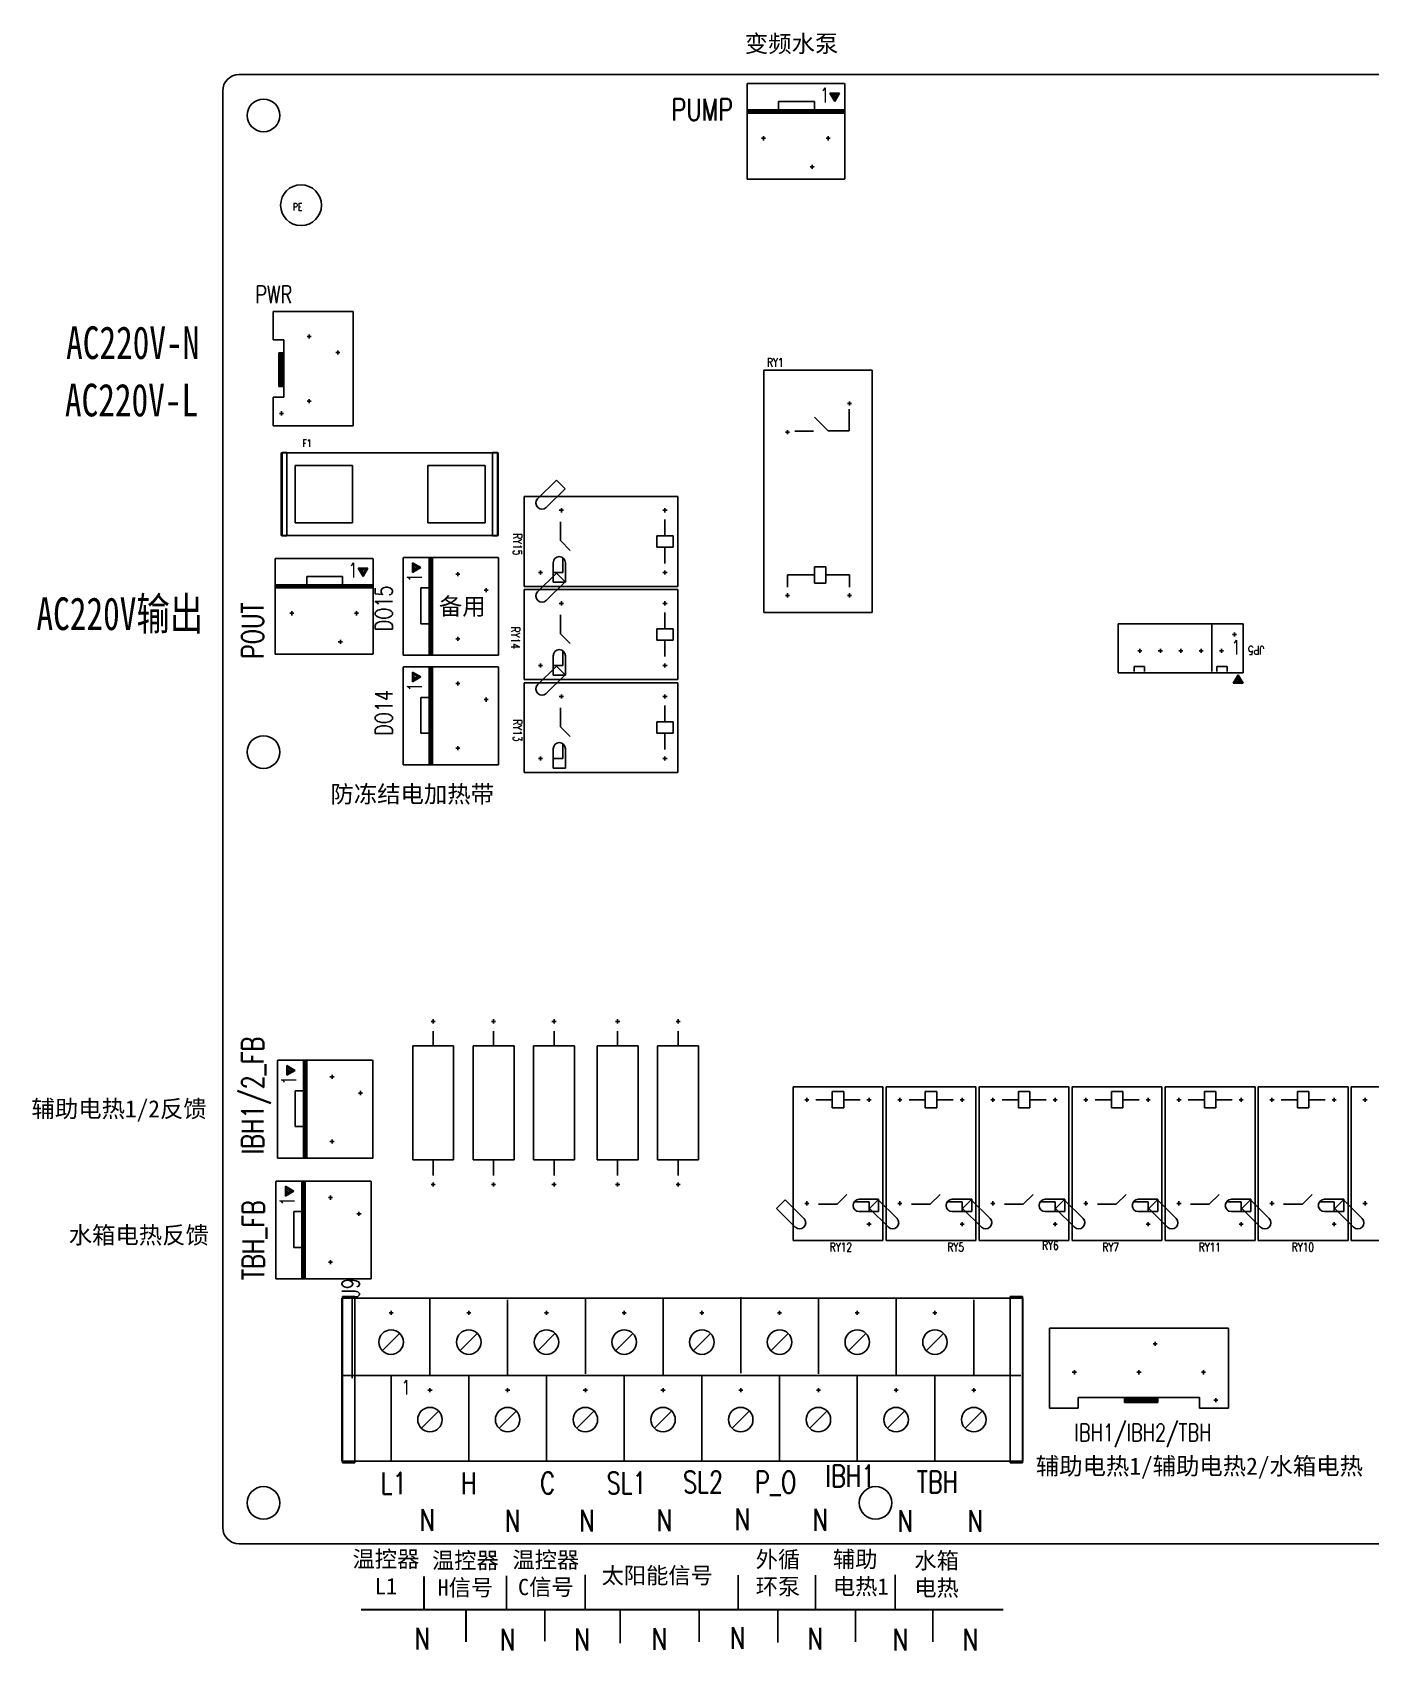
# Model space of a CAD drawing. Extents: x -23 to 549, y -29 to 170.
# Drawn here: x -23.3 to 140.7, y -28.1 to 170.2 of the extents above; entities that cross this region are included whole.
import ezdxf

# ---------------------------------------------------------------- set-up
doc = ezdxf.new("R2010")
doc.units = 0
doc.header["$MEASUREMENT"] = 0
doc.layers.get('0').update_dxf_attribs({"linetype": 'CONTINUOUS'})
doc.styles.add('W0$254', font='simplex', dxfattribs={"width": 0.75})
doc.styles.add('宋体', font='simsun.ttc')

msp = doc.modelspace()

# ---------------------------------------------------------------- linework, layer by layer
for p, q in [((2, 165), (248, 165)), ((0, -13), (0, 163)), ((64.25, 163.9), (76.18, 163.9)), ((64.25, 163.9), (64.25, 163.7)), ((64.25, 163.7), (64.25, 162.25)), ((75.6, 162.72), (74.4, 162.72)), ((74.4, 162.72), (75, 161.7)), ((75, 162.72), (74.62, 162.72)), ((74.62, 162.72), (74.75, 162.46)), ((74.75, 162.46), (74.75, 162.72)), ((74.75, 162.72), (74.87, 162.72)), ((75, 162.72), (74.75, 162.46)), ((74.87, 162.72), (75.13, 162.72)), ((74.87, 162.34), (74.87, 162.72)), ((74.87, 162.72), (75, 162.72)), ((75.13, 162.72), (74.87, 162.34)), ((75.13, 162.72), (75, 162.72)), ((75, 162.08), (75.38, 162.72)), ((75, 161.7), (75.6, 162.72)), ((75.38, 162.72), (75.13, 162.72)), ((76.18, 163.9), (76.23, 163.85)), ((76.23, 163.85), (76.23, 163.65)), ((76.23, 163.65), (76.23, 162.2)), ((64.25, 162.25), (64.25, 160.25)), ((64.25, 160.7), (76.23, 160.7)), ((68.1, 161.7), (72.5, 161.7)), ((68.1, 160.7), (68.1, 161.7)), ((72.5, 160.7), (68.1, 160.7)), ((72.5, 161.7), (72.5, 160.7)), ((74.75, 162.46), (74.87, 162.34)), ((74.87, 162.34), (74.75, 162.46)), ((74.75, 162.46), (75, 162.08)), ((75, 161.7), (75, 162.08)), ((76.23, 162.2), (76.23, 160.25)), ((64.25, 160.5), (76.23, 160.5)), ((64.25, 160.3), (76.23, 160.3)), ((64.25, 160.25), (64.25, 152.63)), ((76.23, 160.25), (76.23, 152.63)), ((66.03, 157.2), (66.53, 157.2)), ((66.03, 157.2), (66.53, 157.2)), ((66.28, 156.95), (66.28, 157.45)), ((66.28, 156.95), (66.28, 157.45)), ((73.95, 157.2), (74.45, 157.2)), ((73.95, 157.2), (74.45, 157.2)), ((74.2, 156.95), (74.2, 157.45)), ((74.2, 156.95), (74.2, 157.45)), ((74.2, 157.2), (74.2, 157.2)), ((74.2, 157.2), (74.2, 157.2)), ((71.97, 153.7), (72.47, 153.7)), ((71.97, 153.7), (72.47, 153.7)), ((72.22, 153.45), (72.22, 153.95)), ((72.22, 153.45), (72.22, 153.95)), ((64.25, 152.63), (64.25, 152.2)), ((64.25, 152.2), (76.18, 152.2)), ((76.23, 152.25), (76.18, 152.2)), ((76.23, 152.63), (76.23, 152.25)), ((6.2, 132.5), (6.2, 135.96)), ((6.2, 135.96), (16, 135.96)), ((16, 135.96), (16, 121.96)), ((10.35, 132.92), (10.85, 132.92)), ((10.35, 132.92), (10.85, 132.92)), ((10.6, 133.17), (10.6, 132.67)), ((10.6, 133.17), (10.6, 132.67)), ((7.5, 132.5), (6.2, 132.5)), ((6.9, 126.8), (6.9, 130.9)), ((6.9, 130.9), (7.4, 130.9)), ((7, 130.9), (7, 126.8)), ((7.2, 130.9), (7.2, 126.8)), ((7.4, 130.9), (7.4, 126.8)), ((7.5, 125.5), (7.5, 132.5)), ((13.85, 130.94), (14.35, 130.94)), ((13.85, 130.94), (14.35, 130.94)), ((14.1, 131.19), (14.1, 130.69)), ((14.1, 131.19), (14.1, 130.69)), ((79.6, 128.8), (66.3, 128.8)), ((66.3, 128.8), (66.3, 99.1)), ((79.6, 99.1), (79.6, 128.8)), ((6.2, 121.96), (6.2, 125.5)), ((6.2, 125.5), (7.5, 125.5)), ((7.4, 126.8), (6.9, 126.8)), ((10.35, 125), (10.85, 125)), ((10.35, 125), (10.85, 125)), ((10.6, 125.25), (10.6, 124.75)), ((10.6, 125.25), (10.6, 124.75)), ((76.8, 124.45), (76.8, 124.95)), ((76.8, 124.45), (76.8, 124.95)), ((6.95, 123.5), (7.45, 123.5)), ((6.95, 123.5), (7.45, 123.5)), ((7.2, 123.75), (7.2, 123.25)), ((7.2, 123.75), (7.2, 123.25)), ((74.2, 121.35), (72.5, 123.05)), ((76.55, 124.7), (77.05, 124.7)), ((76.55, 124.7), (77.05, 124.7)), ((76.75, 124), (76.75, 121.35)), ((16, 121.96), (6.2, 121.96)), ((68.95, 121.2), (69.45, 121.2)), ((68.95, 121.2), (69.45, 121.2)), ((69.2, 120.95), (69.2, 121.45)), ((69.2, 120.95), (69.2, 121.45)), ((70.1, 121.3), (72.4, 121.3)), ((76.75, 121.35), (74.2, 121.35)), ((7.17, 108.52), (7.17, 118.68)), ((7.17, 118.68), (33.77, 118.68)), ((7.27, 108.5), (7.27, 118.7)), ((7.27, 118.7), (7.87, 118.7)), ((7.77, 118.68), (7.78, 118.67)), ((7.78, 118.67), (7.78, 118.68)), ((7.87, 118.7), (7.87, 108.5)), ((8.9, 117.1), (15.9, 117.1)), ((8.9, 110.1), (8.9, 117.1)), ((15.9, 117.1), (15.9, 110.1)), ((25.15, 117.1), (32.15, 117.1)), ((25.15, 110.1), (25.15, 117.1)), ((32.15, 117.1), (32.15, 110.1)), ((33.07, 108.5), (33.07, 118.7)), ((33.07, 118.7), (33.67, 118.7)), ((33.67, 118.7), (33.67, 108.5)), ((33.77, 118.68), (33.77, 108.52)), ((40.89, 115.33), (38.59, 113.03)), ((41.95, 114.27), (40.89, 115.33)), ((55.76, 113.3), (36.96, 113.3)), ((36.96, 113.3), (36.96, 102.3)), ((39.65, 111.97), (41.95, 114.27)), ((55.76, 102.3), (55.76, 113.3)), ((41.75, 111.62), (41.25, 111.62)), ((41.75, 111.62), (41.25, 111.62)), ((41.5, 111.37), (41.5, 111.87)), ((41.5, 111.37), (41.5, 111.87)), ((54.45, 111.62), (53.95, 111.62)), ((54.45, 111.62), (53.95, 111.62)), ((54.2, 111.37), (54.2, 111.87)), ((54.2, 111.37), (54.2, 111.87)), ((15.9, 110.1), (8.9, 110.1)), ((32.15, 110.1), (25.15, 110.1)), ((41.4, 110.2), (41.4, 107.9)), ((54.2, 108.5), (54.2, 110.5)), ((33.77, 108.52), (7.17, 108.52)), ((7.87, 108.5), (7.27, 108.5)), ((33.67, 108.5), (33.07, 108.5)), ((41.4, 107.9), (42.6, 106.7)), ((53.2, 107.1), (53.2, 108.5)), ((53.2, 108.5), (55.2, 108.5)), ((55.2, 107.1), (53.2, 107.1)), ((54.2, 105.1), (54.2, 107.1)), ((55.2, 108.5), (55.2, 107.1)), ((6.45, 105.7), (18.38, 105.7)), ((6.45, 105.7), (6.45, 105.5)), ((6.45, 105.5), (6.45, 104.05)), ((18.38, 105.7), (18.43, 105.65)), ((18.43, 105.65), (18.43, 105.45)), ((18.43, 105.45), (18.43, 104)), ((22.1, 105.78), (22.15, 105.83)), ((22.1, 93.85), (22.1, 105.78)), ((22.15, 105.83), (22.35, 105.83)), ((22.35, 105.83), (23.8, 105.83)), ((24.3, 104.6), (23.28, 105.2)), ((23.28, 105.2), (23.28, 104)), ((23.8, 105.83), (25.75, 105.83)), ((25.3, 93.85), (25.3, 105.83)), ((25.5, 93.85), (25.5, 105.83)), ((25.7, 93.85), (25.7, 105.83)), ((25.75, 105.83), (33.37, 105.83)), ((33.37, 105.83), (33.75, 105.83)), ((33.75, 105.83), (33.8, 105.78)), ((33.8, 93.85), (33.8, 105.78)), ((40.5, 105.2), (40.5, 102.82)), ((41.7, 104), (41.7, 105.8)), ((42, 102.82), (42, 105.2)), ((6.45, 104.05), (6.45, 102.05)), ((10.3, 103.5), (14.7, 103.5)), ((10.3, 102.5), (10.3, 103.5)), ((14.7, 103.5), (14.7, 102.5)), ((17.8, 104.52), (16.6, 104.52)), ((16.6, 104.52), (17.2, 103.5)), ((17.2, 104.52), (16.82, 104.52)), ((16.82, 104.52), (16.95, 104.26)), ((16.95, 104.26), (16.95, 104.52)), ((16.95, 104.52), (17.07, 104.52)), ((17.2, 104.52), (16.95, 104.26)), ((16.95, 104.26), (17.07, 104.14)), ((17.07, 104.14), (16.95, 104.26)), ((16.95, 104.26), (17.2, 103.88)), ((17.07, 104.52), (17.33, 104.52)), ((17.07, 104.14), (17.07, 104.52)), ((17.07, 104.52), (17.2, 104.52)), ((17.33, 104.52), (17.07, 104.14)), ((17.33, 104.52), (17.2, 104.52)), ((17.2, 103.88), (17.58, 104.52)), ((17.2, 103.5), (17.8, 104.52)), ((17.2, 103.5), (17.2, 103.88)), ((17.58, 104.52), (17.33, 104.52)), ((18.43, 104), (18.43, 102.05)), ((23.92, 104.6), (23.28, 104.98)), ((23.28, 104.98), (23.28, 104.73)), ((23.28, 104.47), (23.28, 104.73)), ((23.28, 104.73), (23.28, 104.6)), ((23.28, 104.73), (23.66, 104.47)), ((23.28, 104.6), (23.54, 104.35)), ((23.28, 104.47), (23.28, 104.6)), ((23.28, 104.6), (23.28, 104.22)), ((23.28, 104), (24.3, 104.6)), ((23.28, 104.35), (23.28, 104.47)), ((23.66, 104.47), (23.28, 104.47)), ((23.54, 104.35), (23.28, 104.35)), ((23.28, 104.22), (23.54, 104.35)), ((23.54, 104.35), (23.92, 104.6)), ((23.54, 104.35), (23.66, 104.47)), ((23.66, 104.47), (23.54, 104.35)), ((24.3, 104.6), (23.92, 104.6)), ((29.05, 103.8), (28.55, 103.8)), ((29.05, 103.8), (28.55, 103.8)), ((28.8, 103.55), (28.8, 104.05)), ((28.8, 103.55), (28.8, 104.05)), ((28.8, 103.8), (28.8, 103.8)), ((28.8, 103.8), (28.8, 103.8)), ((40.89, 103.93), (38.59, 101.63)), ((39.21, 104), (38.71, 104)), ((39.21, 104), (38.71, 104)), ((38.96, 103.75), (38.96, 104.25)), ((38.96, 103.75), (38.96, 104.25)), ((40.6, 104), (41.7, 104)), ((41.95, 102.87), (40.89, 103.93)), ((54.45, 104), (53.95, 104)), ((54.45, 104), (53.95, 104)), ((54.2, 103.75), (54.2, 104.25)), ((54.2, 103.75), (54.2, 104.25)), ((69.2, 102.2), (69.2, 103.7)), ((69.2, 103.7), (72.4, 103.7)), ((72.5, 104.7), (73.9, 104.7)), ((72.5, 102.7), (72.5, 104.7)), ((73.9, 104.7), (73.9, 102.7)), ((73.9, 103.7), (75.9, 103.7)), ((76.8, 103.7), (74.1, 103.7)), ((76.8, 102.2), (76.8, 103.7)), ((6.45, 102.5), (18.43, 102.5)), ((6.45, 102.3), (18.43, 102.3)), ((6.45, 102.1), (18.43, 102.1)), ((6.45, 102.05), (6.45, 94.43)), ((14.7, 102.5), (10.3, 102.5)), ((18.43, 102.05), (18.43, 94.43)), ((24.3, 97.7), (24.3, 102.1)), ((24.3, 102.1), (25.3, 102.1)), ((25.3, 102.1), (25.3, 97.7)), ((32.55, 101.82), (32.05, 101.82)), ((32.55, 101.82), (32.05, 101.82)), ((32.3, 101.57), (32.3, 102.07)), ((32.3, 101.57), (32.3, 102.07)), ((36.96, 102.3), (55.76, 102.3)), ((55.76, 101.9), (36.96, 101.9)), ((36.96, 101.9), (36.96, 90.9)), ((39.65, 100.57), (41.95, 102.87)), ((40.5, 102.82), (42, 102.82)), ((55.76, 90.9), (55.76, 101.9)), ((68.95, 101.2), (69.45, 101.2)), ((68.95, 101.2), (69.45, 101.2)), ((69.2, 100.95), (69.2, 101.45)), ((69.2, 100.95), (69.2, 101.45)), ((73.9, 102.7), (72.5, 102.7)), ((76.55, 101.2), (77.05, 101.2)), ((76.55, 101.2), (77.05, 101.2)), ((76.8, 100.95), (76.8, 101.45)), ((76.8, 100.95), (76.8, 101.45)), ((8.48, 98.75), (8.48, 99.25)), ((8.48, 98.75), (8.48, 99.25)), ((16.4, 98.75), (16.4, 99.25)), ((16.4, 98.75), (16.4, 99.25)), ((41.75, 100.22), (41.25, 100.22)), ((41.75, 100.22), (41.25, 100.22)), ((41.5, 99.97), (41.5, 100.47)), ((41.5, 99.97), (41.5, 100.47)), ((54.45, 100.22), (53.95, 100.22)), ((54.45, 100.22), (53.95, 100.22)), ((54.2, 99.97), (54.2, 100.47)), ((54.2, 99.97), (54.2, 100.47)), ((8.23, 99), (8.73, 99)), ((8.23, 99), (8.73, 99)), ((16.15, 99), (16.65, 99)), ((16.15, 99), (16.65, 99)), ((16.4, 99), (16.4, 99)), ((16.4, 99), (16.4, 99)), ((25.3, 97.7), (24.3, 97.7)), ((41.4, 98.8), (41.4, 96.5)), ((54.2, 97.1), (54.2, 99.1)), ((66.3, 99.1), (79.6, 99.1)), ((109.75, 97.7), (125.05, 97.7)), ((109.75, 91.7), (109.75, 97.7)), ((121.19, 97.58), (121.19, 91.86)), ((125.05, 97.7), (125.05, 91.7)), ((14.17, 95.5), (14.67, 95.5)), ((14.17, 95.5), (14.67, 95.5)), ((14.42, 95.25), (14.42, 95.75)), ((14.42, 95.25), (14.42, 95.75)), ((29.05, 95.88), (28.55, 95.88)), ((29.05, 95.88), (28.55, 95.88)), ((28.8, 95.63), (28.8, 96.13)), ((28.8, 95.63), (28.8, 96.13)), ((41.4, 96.5), (42.6, 95.3)), ((53.2, 95.7), (53.2, 97.1)), ((53.2, 97.1), (55.2, 97.1)), ((55.2, 95.7), (53.2, 95.7)), ((54.2, 93.7), (54.2, 95.7)), ((55.2, 97.1), (55.2, 95.7)), ((123.75, 96.4), (124.25, 96.4)), ((123.75, 96.4), (124.25, 96.4)), ((124, 96.15), (124, 96.65)), ((124, 96.15), (124, 96.65)), ((6.45, 94.43), (6.45, 94)), ((6.45, 94), (18.38, 94)), ((18.43, 94.05), (18.38, 94)), ((18.43, 94.43), (18.43, 94.05)), ((22.1, 93.85), (22.3, 93.85)), ((22.3, 93.85), (23.75, 93.85)), ((23.75, 93.85), (25.75, 93.85)), ((25.75, 93.85), (33.37, 93.85)), ((33.37, 93.85), (33.8, 93.85)), ((40.5, 93.8), (40.5, 91.42)), ((41.7, 92.6), (41.7, 94.4)), ((42, 91.42), (42, 93.8)), ((112.15, 94.4), (112.65, 94.4)), ((112.15, 94.4), (112.65, 94.4)), ((112.4, 94.15), (112.4, 94.65)), ((112.4, 94.15), (112.4, 94.65)), ((114.65, 94.4), (115.15, 94.4)), ((114.65, 94.4), (115.15, 94.4)), ((114.9, 94.15), (114.9, 94.65)), ((114.9, 94.15), (114.9, 94.65)), ((117.15, 94.4), (117.65, 94.4)), ((117.15, 94.4), (117.65, 94.4)), ((117.4, 94.15), (117.4, 94.65)), ((117.4, 94.15), (117.4, 94.65)), ((119.65, 94.4), (120.15, 94.4)), ((119.65, 94.4), (120.15, 94.4)), ((119.9, 94.15), (119.9, 94.65)), ((119.9, 94.15), (119.9, 94.65)), ((122.15, 94.4), (122.65, 94.4)), ((122.15, 94.4), (122.65, 94.4)), ((122.4, 94.15), (122.4, 94.65)), ((122.4, 94.15), (122.4, 94.65)), ((122.4, 94.4), (122.4, 94.4)), ((122.4, 94.4), (122.4, 94.4)), ((22.1, 92.38), (22.15, 92.43)), ((22.1, 80.45), (22.1, 92.38)), ((22.15, 92.43), (22.35, 92.43)), ((22.35, 92.43), (23.8, 92.43)), ((24.3, 91.2), (23.28, 91.8)), ((23.28, 91.8), (23.28, 90.6)), ((23.92, 91.2), (23.28, 91.58)), ((23.28, 91.58), (23.28, 91.33)), ((23.28, 91.07), (23.28, 91.33)), ((23.28, 91.33), (23.28, 91.2)), ((23.28, 91.33), (23.66, 91.07)), ((23.8, 92.43), (25.75, 92.43)), ((25.3, 80.45), (25.3, 92.43)), ((25.5, 80.45), (25.5, 92.43)), ((25.7, 80.45), (25.7, 92.43)), ((25.75, 92.43), (33.37, 92.43)), ((33.37, 92.43), (33.75, 92.43)), ((33.75, 92.43), (33.8, 92.38)), ((33.8, 80.45), (33.8, 92.38)), ((40.89, 92.53), (38.59, 90.23)), ((39.21, 92.6), (38.71, 92.6)), ((39.21, 92.6), (38.71, 92.6)), ((38.96, 92.35), (38.96, 92.85)), ((38.96, 92.35), (38.96, 92.85)), ((39.65, 89.17), (41.95, 91.47)), ((40.5, 91.42), (42, 91.42)), ((40.6, 92.6), (41.7, 92.6)), ((41.95, 91.47), (40.89, 92.53)), ((54.45, 92.6), (53.95, 92.6)), ((54.45, 92.6), (53.95, 92.6)), ((54.2, 92.35), (54.2, 92.85)), ((54.2, 92.35), (54.2, 92.85)), ((125.05, 91.7), (109.75, 91.7)), ((112.97, 92.5), (111.7, 92.5)), ((111.7, 92.5), (111.7, 91.86)), ((112.97, 91.86), (112.97, 92.5)), ((121.83, 91.86), (121.83, 92.5)), ((121.83, 92.5), (123.09, 92.5)), ((123.09, 92.5), (123.09, 91.86)), ((124.44, 91.47), (123.84, 90.45)), ((125.04, 90.45), (124.44, 91.47)), ((124.44, 91.47), (124.44, 91.08)), ((23.28, 91.2), (23.54, 90.95)), ((23.28, 91.07), (23.28, 91.2)), ((23.28, 91.2), (23.28, 90.82)), ((23.28, 90.6), (24.3, 91.2)), ((23.28, 90.95), (23.28, 91.07)), ((23.66, 91.07), (23.28, 91.07)), ((23.54, 90.95), (23.28, 90.95)), ((23.28, 90.82), (23.54, 90.95)), ((23.54, 90.95), (23.92, 91.2)), ((23.54, 90.95), (23.66, 91.07)), ((23.66, 91.07), (23.54, 90.95)), ((24.3, 91.2), (23.92, 91.2)), ((29.05, 90.4), (28.55, 90.4)), ((29.05, 90.4), (28.55, 90.4)), ((28.8, 90.15), (28.8, 90.65)), ((28.8, 90.15), (28.8, 90.65)), ((28.8, 90.4), (28.8, 90.4)), ((28.8, 90.4), (28.8, 90.4)), ((36.96, 90.9), (55.76, 90.9)), ((55.76, 90.5), (36.96, 90.5)), ((36.96, 90.5), (36.96, 79.5)), ((55.76, 79.5), (55.76, 90.5)), ((123.84, 90.45), (125.04, 90.45)), ((124.44, 91.08), (124.06, 90.45)), ((124.06, 90.45), (124.32, 90.45)), ((124.32, 90.45), (124.57, 90.83)), ((124.57, 90.45), (124.32, 90.45)), ((124.32, 90.45), (124.44, 90.45)), ((124.7, 90.7), (124.44, 91.08)), ((124.44, 90.45), (124.7, 90.7)), ((124.57, 90.45), (124.44, 90.45)), ((124.44, 90.45), (124.82, 90.45)), ((124.7, 90.7), (124.57, 90.83)), ((124.57, 90.83), (124.7, 90.7)), ((124.57, 90.83), (124.57, 90.45)), ((124.7, 90.45), (124.57, 90.45)), ((124.7, 90.7), (124.7, 90.45)), ((124.82, 90.45), (124.7, 90.7)), ((24.3, 84.3), (24.3, 88.7)), ((24.3, 88.7), (25.3, 88.7)), ((25.3, 88.7), (25.3, 84.3)), ((32.55, 88.42), (32.05, 88.42)), ((32.55, 88.42), (32.05, 88.42)), ((32.3, 88.17), (32.3, 88.67)), ((32.3, 88.17), (32.3, 88.67)), ((41.75, 88.82), (41.25, 88.82)), ((41.75, 88.82), (41.25, 88.82)), ((41.4, 87.4), (41.4, 85.1)), ((41.5, 88.57), (41.5, 89.07)), ((41.5, 88.57), (41.5, 89.07)), ((54.45, 88.82), (53.95, 88.82)), ((54.45, 88.82), (53.95, 88.82)), ((54.2, 88.57), (54.2, 89.07)), ((54.2, 88.57), (54.2, 89.07)), ((54.2, 85.7), (54.2, 87.7)), ((53.2, 84.3), (53.2, 85.7)), ((53.2, 85.7), (55.2, 85.7)), ((55.2, 85.7), (55.2, 84.3)), ((25.3, 84.3), (24.3, 84.3)), ((41.4, 85.1), (42.6, 83.9)), ((55.2, 84.3), (53.2, 84.3)), ((54.2, 82.3), (54.2, 84.3)), ((29.05, 82.48), (28.55, 82.48)), ((29.05, 82.48), (28.55, 82.48)), ((28.8, 82.23), (28.8, 82.73)), ((28.8, 82.23), (28.8, 82.73)), ((38.96, 80.95), (38.96, 81.45)), ((38.96, 80.95), (38.96, 81.45)), ((40.5, 82.4), (40.5, 80.02)), ((41.7, 81.2), (41.7, 83)), ((42, 80.02), (42, 82.4)), ((54.2, 80.95), (54.2, 81.45)), ((54.2, 80.95), (54.2, 81.45)), ((22.1, 80.45), (22.3, 80.45)), ((22.3, 80.45), (23.75, 80.45)), ((23.75, 80.45), (25.75, 80.45)), ((25.75, 80.45), (33.37, 80.45)), ((33.37, 80.45), (33.8, 80.45)), ((36.96, 79.5), (55.76, 79.5)), ((39.21, 81.2), (38.71, 81.2)), ((39.21, 81.2), (38.71, 81.2)), ((40.5, 80.02), (42, 80.02)), ((40.6, 81.2), (41.7, 81.2)), ((54.45, 81.2), (53.95, 81.2)), ((54.45, 81.2), (53.95, 81.2)), ((26.05, 49), (25.55, 49)), ((26.05, 49), (25.55, 49)), ((25.8, 48.75), (25.8, 49.25)), ((25.8, 48.75), (25.8, 49.25)), ((25.8, 46.02), (25.8, 47.8)), ((33.45, 49), (32.95, 49)), ((33.45, 49), (32.95, 49)), ((33.2, 48.75), (33.2, 49.25)), ((33.2, 48.75), (33.2, 49.25)), ((33.2, 46.02), (33.2, 47.8)), ((40.85, 49), (40.35, 49)), ((40.85, 49), (40.35, 49)), ((40.6, 48.75), (40.6, 49.25)), ((40.6, 48.75), (40.6, 49.25)), ((40.6, 46.02), (40.6, 47.8)), ((48.65, 49), (48.15, 49)), ((48.65, 49), (48.15, 49)), ((48.4, 48.75), (48.4, 49.25)), ((48.4, 48.75), (48.4, 49.25)), ((48.4, 46.02), (48.4, 47.8)), ((56.05, 49), (55.55, 49)), ((56.05, 49), (55.55, 49)), ((55.8, 48.75), (55.8, 49.25)), ((55.8, 48.75), (55.8, 49.25)), ((55.8, 46.02), (55.8, 47.8)), ((23.3, 32.05), (23.3, 46.02)), ((23.3, 46.02), (28.3, 46.02)), ((28.3, 46.02), (28.3, 32.05)), ((30.7, 32.05), (30.7, 46.02)), ((30.7, 46.02), (35.7, 46.02)), ((35.7, 46.02), (35.7, 32.05)), ((38.1, 32.05), (38.1, 46.02)), ((38.1, 46.02), (43.1, 46.02)), ((43.1, 46.02), (43.1, 32.05)), ((45.9, 32.05), (45.9, 46.02)), ((45.9, 46.02), (50.9, 46.02)), ((50.9, 46.02), (50.9, 32.05)), ((53.3, 32.05), (53.3, 46.02)), ((53.3, 46.02), (58.3, 46.02)), ((58.3, 46.02), (58.3, 32.05)), ((6.7, 44.18), (6.75, 44.23)), ((6.7, 32.25), (6.7, 44.18)), ((6.75, 44.23), (6.95, 44.23)), ((6.95, 44.23), (8.4, 44.23)), ((8.4, 44.23), (10.35, 44.23)), ((9.9, 32.25), (9.9, 44.23)), ((10.1, 32.25), (10.1, 44.23)), ((10.3, 32.25), (10.3, 44.23)), ((10.35, 44.23), (17.97, 44.23)), ((17.97, 44.23), (18.35, 44.23)), ((18.35, 44.23), (18.4, 44.18)), ((18.4, 32.25), (18.4, 44.18)), ((8.9, 43), (7.88, 43.6)), ((7.88, 43.6), (7.88, 42.4)), ((8.52, 43), (7.88, 43.38)), ((7.88, 43.38), (7.88, 43.13)), ((7.88, 42.87), (7.88, 43.13)), ((7.88, 43.13), (7.88, 43)), ((7.88, 43.13), (8.27, 42.87)), ((7.88, 43), (8.14, 42.75)), ((7.88, 42.87), (7.88, 43)), ((7.88, 43), (7.88, 42.62)), ((7.88, 42.4), (8.9, 43)), ((7.88, 42.75), (7.88, 42.87)), ((8.27, 42.87), (7.88, 42.87)), ((8.14, 42.75), (7.88, 42.75)), ((7.88, 42.62), (8.14, 42.75)), ((8.14, 42.75), (8.52, 43)), ((8.14, 42.75), (8.27, 42.87)), ((8.27, 42.87), (8.14, 42.75)), ((8.9, 43), (8.52, 43)), ((13.65, 42.2), (13.15, 42.2)), ((13.65, 42.2), (13.15, 42.2)), ((13.4, 41.95), (13.4, 42.45)), ((13.4, 41.95), (13.4, 42.45)), ((13.4, 42.2), (13.4, 42.2)), ((13.4, 42.2), (13.4, 42.2)), ((8.9, 36.1), (8.9, 40.5)), ((8.9, 40.5), (9.9, 40.5)), ((9.9, 40.5), (9.9, 36.1)), ((17.15, 40.22), (16.65, 40.22)), ((17.15, 40.22), (16.65, 40.22)), ((16.9, 39.97), (16.9, 40.47)), ((16.9, 39.97), (16.9, 40.47)), ((69.9, 40.96), (69.9, 22.16)), ((80.9, 40.96), (69.9, 40.96)), ((74.7, 38.4), (74.7, 40.4)), ((74.7, 40.4), (76.1, 40.4)), ((76.1, 40.4), (76.1, 38.4)), ((80.9, 22.16), (80.9, 40.96)), ((81.3, 40.96), (81.3, 22.16)), ((92.3, 40.96), (81.3, 40.96)), ((86.1, 38.4), (86.1, 40.4)), ((86.1, 40.4), (87.5, 40.4)), ((87.5, 40.4), (87.5, 38.4)), ((92.3, 22.16), (92.3, 40.96)), ((92.7, 40.96), (92.7, 22.16)), ((103.7, 40.96), (92.7, 40.96)), ((97.5, 38.4), (97.5, 40.4)), ((97.5, 40.4), (98.9, 40.4)), ((98.9, 40.4), (98.9, 38.4)), ((103.7, 22.16), (103.7, 40.96)), ((104.1, 40.96), (104.1, 22.16)), ((115.1, 40.96), (104.1, 40.96)), ((108.9, 38.4), (108.9, 40.4)), ((108.9, 40.4), (110.3, 40.4)), ((110.3, 40.4), (110.3, 38.4)), ((115.1, 22.16), (115.1, 40.96)), ((115.5, 40.96), (115.5, 22.16)), ((126.5, 40.96), (115.5, 40.96)), ((120.3, 38.4), (120.3, 40.4)), ((120.3, 40.4), (121.7, 40.4)), ((121.7, 40.4), (121.7, 38.4)), ((126.5, 22.16), (126.5, 40.96)), ((126.9, 40.96), (126.9, 22.16)), ((137.9, 40.96), (126.9, 40.96)), ((131.7, 38.4), (131.7, 40.4)), ((131.7, 40.4), (133.1, 40.4)), ((133.1, 40.4), (133.1, 38.4)), ((137.9, 22.16), (137.9, 40.96)), ((138.3, 40.96), (138.3, 22.16)), ((149.3, 40.96), (138.3, 40.96)), ((71.83, 39.4), (71.33, 39.4)), ((71.83, 39.4), (71.33, 39.4)), ((71.58, 39.65), (71.58, 39.15)), ((71.58, 39.65), (71.58, 39.15)), ((74.7, 39.4), (72.7, 39.4)), ((76.1, 38.4), (74.7, 38.4)), ((78.1, 39.4), (76.1, 39.4)), ((79.45, 39.4), (78.95, 39.4)), ((79.45, 39.4), (78.95, 39.4)), ((79.2, 39.65), (79.2, 39.15)), ((79.2, 39.65), (79.2, 39.15)), ((83.23, 39.4), (82.73, 39.4)), ((83.23, 39.4), (82.73, 39.4)), ((82.98, 39.65), (82.98, 39.15)), ((82.98, 39.65), (82.98, 39.15)), ((86.1, 39.4), (84.1, 39.4)), ((87.5, 38.4), (86.1, 38.4)), ((89.5, 39.4), (87.5, 39.4)), ((90.85, 39.4), (90.35, 39.4)), ((90.85, 39.4), (90.35, 39.4)), ((90.6, 39.65), (90.6, 39.15)), ((90.6, 39.65), (90.6, 39.15)), ((94.63, 39.4), (94.13, 39.4)), ((94.63, 39.4), (94.13, 39.4)), ((94.38, 39.65), (94.38, 39.15)), ((94.38, 39.65), (94.38, 39.15)), ((97.5, 39.4), (95.5, 39.4)), ((98.9, 38.4), (97.5, 38.4)), ((100.9, 39.4), (98.9, 39.4)), ((102.25, 39.4), (101.75, 39.4)), ((102.25, 39.4), (101.75, 39.4)), ((102, 39.65), (102, 39.15)), ((102, 39.65), (102, 39.15)), ((106.03, 39.4), (105.53, 39.4)), ((106.03, 39.4), (105.53, 39.4)), ((105.78, 39.65), (105.78, 39.15)), ((105.78, 39.65), (105.78, 39.15)), ((108.9, 39.4), (106.9, 39.4)), ((110.3, 38.4), (108.9, 38.4)), ((112.3, 39.4), (110.3, 39.4)), ((113.65, 39.4), (113.15, 39.4)), ((113.65, 39.4), (113.15, 39.4)), ((113.4, 39.65), (113.4, 39.15)), ((113.4, 39.65), (113.4, 39.15)), ((117.43, 39.4), (116.93, 39.4)), ((117.43, 39.4), (116.93, 39.4)), ((117.18, 39.65), (117.18, 39.15)), ((117.18, 39.65), (117.18, 39.15)), ((120.3, 39.4), (118.3, 39.4)), ((121.7, 38.4), (120.3, 38.4)), ((123.7, 39.4), (121.7, 39.4)), ((125.05, 39.4), (124.55, 39.4)), ((125.05, 39.4), (124.55, 39.4)), ((124.8, 39.65), (124.8, 39.15)), ((124.8, 39.65), (124.8, 39.15)), ((128.83, 39.4), (128.33, 39.4)), ((128.83, 39.4), (128.33, 39.4)), ((128.58, 39.65), (128.58, 39.15)), ((128.58, 39.65), (128.58, 39.15)), ((131.7, 39.4), (129.7, 39.4)), ((133.1, 38.4), (131.7, 38.4)), ((135.1, 39.4), (133.1, 39.4)), ((136.45, 39.4), (135.95, 39.4)), ((136.45, 39.4), (135.95, 39.4)), ((136.2, 39.65), (136.2, 39.15)), ((136.2, 39.65), (136.2, 39.15)), ((140.23, 39.4), (139.73, 39.4)), ((140.23, 39.4), (139.73, 39.4)), ((139.98, 39.65), (139.98, 39.15)), ((139.98, 39.65), (139.98, 39.15)), ((9.9, 36.1), (8.9, 36.1)), ((13.65, 34.28), (13.15, 34.28)), ((13.65, 34.28), (13.15, 34.28)), ((13.4, 34.03), (13.4, 34.53)), ((13.4, 34.03), (13.4, 34.53)), ((6.7, 32.25), (6.9, 32.25)), ((6.9, 32.25), (8.35, 32.25)), ((8.35, 32.25), (10.35, 32.25)), ((10.35, 32.25), (17.97, 32.25)), ((17.97, 32.25), (18.4, 32.25)), ((28.3, 32.05), (23.3, 32.05)), ((25.8, 30.1), (25.8, 32.05)), ((35.7, 32.05), (30.7, 32.05)), ((33.2, 30.1), (33.2, 32.05)), ((43.1, 32.05), (38.1, 32.05)), ((40.6, 30.1), (40.6, 32.05)), ((50.9, 32.05), (45.9, 32.05)), ((48.4, 30.1), (48.4, 32.05)), ((58.3, 32.05), (53.3, 32.05)), ((55.8, 30.1), (55.8, 32.05)), ((6.5, 29.38), (6.55, 29.43)), ((6.5, 17.45), (6.5, 29.38)), ((6.55, 29.43), (6.75, 29.43)), ((6.75, 29.43), (8.2, 29.43)), ((8.7, 28.2), (7.68, 28.8)), ((7.68, 28.8), (7.68, 27.6)), ((8.32, 28.2), (7.68, 28.58)), ((7.68, 28.58), (7.68, 28.33)), ((7.68, 28.07), (7.68, 28.33)), ((7.68, 28.33), (7.68, 28.2)), ((7.68, 28.33), (8.06, 28.07)), ((7.68, 28.2), (7.94, 27.95)), ((7.68, 28.07), (7.68, 28.2)), ((7.68, 28.2), (7.68, 27.82)), ((7.68, 27.6), (8.7, 28.2)), ((7.68, 27.95), (7.68, 28.07)), ((8.06, 28.07), (7.68, 28.07)), ((7.94, 27.95), (7.68, 27.95)), ((7.68, 27.82), (7.94, 27.95)), ((7.94, 27.95), (8.32, 28.2)), ((7.94, 27.95), (8.06, 28.07)), ((8.06, 28.07), (7.94, 27.95)), ((8.2, 29.43), (10.15, 29.43)), ((8.7, 28.2), (8.32, 28.2)), ((9.7, 17.45), (9.7, 29.43)), ((9.9, 17.45), (9.9, 29.43)), ((10.1, 17.45), (10.1, 29.43)), ((10.15, 29.43), (17.77, 29.43)), ((17.77, 29.43), (18.15, 29.43)), ((18.15, 29.43), (18.2, 29.38)), ((18.2, 17.45), (18.2, 29.38)), ((26.05, 29), (25.55, 29)), ((26.05, 29), (25.55, 29)), ((25.8, 28.75), (25.8, 29.25)), ((25.8, 28.75), (25.8, 29.25)), ((33.45, 29), (32.95, 29)), ((33.45, 29), (32.95, 29)), ((33.2, 28.75), (33.2, 29.25)), ((33.2, 28.75), (33.2, 29.25)), ((40.85, 29), (40.35, 29)), ((40.85, 29), (40.35, 29)), ((40.6, 28.75), (40.6, 29.25)), ((40.6, 28.75), (40.6, 29.25)), ((48.65, 29), (48.15, 29)), ((48.65, 29), (48.15, 29)), ((48.4, 28.75), (48.4, 29.25)), ((48.4, 28.75), (48.4, 29.25)), ((56.05, 29), (55.55, 29)), ((56.05, 29), (55.55, 29)), ((55.8, 28.75), (55.8, 29.25)), ((55.8, 28.75), (55.8, 29.25)), ((75.3, 26.6), (76.5, 27.8)), ((86.7, 26.6), (87.9, 27.8)), ((98.1, 26.6), (99.3, 27.8)), ((109.5, 26.6), (110.7, 27.8)), ((120.9, 26.6), (122.1, 27.8)), ((132.3, 26.6), (133.5, 27.8)), ((13.45, 27.4), (12.95, 27.4)), ((13.45, 27.4), (12.95, 27.4)), ((13.2, 27.15), (13.2, 27.65)), ((13.2, 27.15), (13.2, 27.65)), ((13.2, 27.4), (13.2, 27.4)), ((13.2, 27.4), (13.2, 27.4)), ((68.93, 27.15), (67.87, 26.09)), ((67.87, 26.09), (70.17, 23.79)), ((71.23, 24.85), (68.93, 27.15)), ((71.83, 26.7), (71.33, 26.7)), ((71.83, 26.7), (71.33, 26.7)), ((71.58, 26.95), (71.58, 26.45)), ((71.58, 26.95), (71.58, 26.45)), ((73, 26.6), (75.3, 26.6)), ((79.2, 26.9), (77.4, 26.9)), ((80.38, 27.2), (78, 27.2)), ((79.2, 25.8), (79.2, 26.9)), ((80.33, 27.15), (79.27, 26.09)), ((79.27, 26.09), (81.57, 23.79)), ((82.63, 24.85), (80.33, 27.15)), ((80.38, 25.7), (80.38, 27.2)), ((83.23, 26.7), (82.73, 26.7)), ((83.23, 26.7), (82.73, 26.7)), ((82.98, 26.95), (82.98, 26.45)), ((82.98, 26.95), (82.98, 26.45)), ((84.4, 26.6), (86.7, 26.6)), ((90.6, 26.9), (88.8, 26.9)), ((91.78, 27.2), (89.4, 27.2)), ((90.6, 25.8), (90.6, 26.9)), ((91.73, 27.15), (90.67, 26.09)), ((90.67, 26.09), (92.97, 23.79)), ((94.03, 24.85), (91.73, 27.15)), ((91.78, 25.7), (91.78, 27.2)), ((94.63, 26.7), (94.13, 26.7)), ((94.63, 26.7), (94.13, 26.7)), ((94.38, 26.95), (94.38, 26.45)), ((94.38, 26.95), (94.38, 26.45)), ((95.8, 26.6), (98.1, 26.6)), ((102, 26.9), (100.2, 26.9)), ((103.18, 27.2), (100.8, 27.2)), ((102, 25.8), (102, 26.9)), ((103.13, 27.15), (102.07, 26.09)), ((102.07, 26.09), (104.37, 23.79)), ((105.43, 24.85), (103.13, 27.15)), ((103.18, 25.7), (103.18, 27.2)), ((106.03, 26.7), (105.53, 26.7)), ((106.03, 26.7), (105.53, 26.7)), ((105.78, 26.95), (105.78, 26.45)), ((105.78, 26.95), (105.78, 26.45)), ((107.2, 26.6), (109.5, 26.6)), ((113.4, 26.9), (111.6, 26.9)), ((114.58, 27.2), (112.2, 27.2)), ((113.4, 25.8), (113.4, 26.9)), ((114.53, 27.15), (113.47, 26.09)), ((113.47, 26.09), (115.77, 23.79)), ((116.83, 24.85), (114.53, 27.15)), ((114.58, 25.7), (114.58, 27.2)), ((117.43, 26.7), (116.93, 26.7)), ((117.43, 26.7), (116.93, 26.7)), ((117.18, 26.95), (117.18, 26.45)), ((117.18, 26.95), (117.18, 26.45)), ((118.6, 26.6), (120.9, 26.6)), ((124.8, 26.9), (123, 26.9)), ((125.98, 27.2), (123.6, 27.2)), ((124.8, 25.8), (124.8, 26.9)), ((125.93, 27.15), (124.87, 26.09)), ((124.87, 26.09), (127.17, 23.79)), ((128.23, 24.85), (125.93, 27.15)), ((125.98, 25.7), (125.98, 27.2)), ((128.83, 26.7), (128.33, 26.7)), ((128.83, 26.7), (128.33, 26.7)), ((128.58, 26.95), (128.58, 26.45)), ((128.58, 26.95), (128.58, 26.45)), ((130, 26.6), (132.3, 26.6)), ((136.2, 26.9), (134.4, 26.9)), ((137.38, 27.2), (135, 27.2)), ((136.2, 25.8), (136.2, 26.9)), ((137.33, 27.15), (136.27, 26.09)), ((136.27, 26.09), (138.57, 23.79)), ((139.63, 24.85), (137.33, 27.15)), ((137.38, 25.7), (137.38, 27.2)), ((140.23, 26.7), (139.73, 26.7)), ((140.23, 26.7), (139.73, 26.7)), ((139.98, 26.95), (139.98, 26.45)), ((139.98, 26.95), (139.98, 26.45)), ((8.7, 21.3), (8.7, 25.7)), ((8.7, 25.7), (9.7, 25.7)), ((9.7, 25.7), (9.7, 21.3)), ((16.95, 25.42), (16.45, 25.42)), ((16.95, 25.42), (16.45, 25.42)), ((16.7, 25.17), (16.7, 25.67)), ((16.7, 25.17), (16.7, 25.67)), ((78, 25.7), (80.38, 25.7)), ((79.45, 24.16), (78.95, 24.16)), ((79.45, 24.16), (78.95, 24.16)), ((79.2, 24.41), (79.2, 23.91)), ((79.2, 24.41), (79.2, 23.91)), ((89.4, 25.7), (91.78, 25.7)), ((90.85, 24.16), (90.35, 24.16)), ((90.85, 24.16), (90.35, 24.16)), ((90.6, 24.41), (90.6, 23.91)), ((90.6, 24.41), (90.6, 23.91)), ((100.8, 25.7), (103.18, 25.7)), ((102.25, 24.16), (101.75, 24.16)), ((102.25, 24.16), (101.75, 24.16)), ((102, 24.41), (102, 23.91)), ((102, 24.41), (102, 23.91)), ((112.2, 25.7), (114.58, 25.7)), ((113.65, 24.16), (113.15, 24.16)), ((113.65, 24.16), (113.15, 24.16)), ((113.4, 24.41), (113.4, 23.91)), ((113.4, 24.41), (113.4, 23.91)), ((123.6, 25.7), (125.98, 25.7)), ((125.05, 24.16), (124.55, 24.16)), ((125.05, 24.16), (124.55, 24.16)), ((124.8, 24.41), (124.8, 23.91)), ((124.8, 24.41), (124.8, 23.91)), ((135, 25.7), (137.38, 25.7)), ((136.45, 24.16), (135.95, 24.16)), ((136.45, 24.16), (135.95, 24.16)), ((136.2, 24.41), (136.2, 23.91)), ((136.2, 24.41), (136.2, 23.91)), ((69.9, 22.16), (80.9, 22.16)), ((81.3, 22.16), (92.3, 22.16)), ((92.7, 22.16), (103.7, 22.16)), ((104.1, 22.16), (115.1, 22.16)), ((115.5, 22.16), (126.5, 22.16)), ((126.9, 22.16), (137.9, 22.16)), ((138.3, 22.16), (149.3, 22.16)), ((9.7, 21.3), (8.7, 21.3)), ((13.45, 19.48), (12.95, 19.48)), ((13.45, 19.48), (12.95, 19.48)), ((13.2, 19.23), (13.2, 19.73)), ((13.2, 19.23), (13.2, 19.73)), ((6.5, 17.45), (6.7, 17.45)), ((6.7, 17.45), (8.15, 17.45)), ((8.15, 17.45), (10.15, 17.45)), ((10.15, 17.45), (17.77, 17.45)), ((17.77, 17.45), (18.2, 17.45)), ((14.62, 15.1), (98.06, 15.1)), ((14.62, -4.9), (14.62, 15.1)), ((14.7, 15.3), (16.2, 15.3)), ((14.7, -5.1), (14.7, 15.3)), ((15.88, 15.1), (15.88, 5.3)), ((16.2, 15.3), (16.2, -5.1)), ((25.4, 15), (25.4, 5.7)), ((34.92, 14.9), (34.92, 5.6)), ((44.44, 15.1), (44.44, 5.8)), ((53.96, 15), (53.96, 5.7)), ((63.48, 15.2), (63.48, 5.9)), ((73, 15.1), (73, 5.8)), ((82.52, 15), (82.52, 5.7)), ((92.04, 14.9), (92.04, 5.6)), ((96.5, 15.3), (98, 15.3)), ((96.5, -5.1), (96.5, 15.3)), ((98, 15.3), (98, -5.1)), ((98.06, 15.1), (98.06, -4.9)), ((20.39, 13.3), (20.89, 13.3)), ((20.39, 13.3), (20.89, 13.3)), ((20.64, 13.05), (20.64, 13.55)), ((20.64, 13.05), (20.64, 13.55)), ((29.91, 13.3), (30.41, 13.3)), ((29.91, 13.3), (30.41, 13.3)), ((30.16, 13.05), (30.16, 13.55)), ((30.16, 13.05), (30.16, 13.55)), ((39.43, 13.3), (39.93, 13.3)), ((39.43, 13.3), (39.93, 13.3)), ((39.68, 13.05), (39.68, 13.55)), ((39.68, 13.05), (39.68, 13.55)), ((48.95, 13.3), (49.45, 13.3)), ((48.95, 13.3), (49.45, 13.3)), ((49.2, 13.05), (49.2, 13.55)), ((49.2, 13.05), (49.2, 13.55)), ((58.47, 13.3), (58.97, 13.3)), ((58.47, 13.3), (58.97, 13.3)), ((58.72, 13.05), (58.72, 13.55)), ((58.72, 13.05), (58.72, 13.55)), ((67.99, 13.3), (68.49, 13.3)), ((67.99, 13.3), (68.49, 13.3)), ((68.24, 13.05), (68.24, 13.55)), ((68.24, 13.05), (68.24, 13.55)), ((77.51, 13.3), (78.01, 13.3)), ((77.51, 13.3), (78.01, 13.3)), ((77.76, 13.05), (77.76, 13.55)), ((77.76, 13.05), (77.76, 13.55)), ((87.03, 13.3), (87.53, 13.3)), ((87.03, 13.3), (87.53, 13.3)), ((87.28, 13.05), (87.28, 13.55)), ((87.28, 13.05), (87.28, 13.55)), ((21.64, 10.7), (19.64, 8.7)), ((31.16, 10.7), (29.16, 8.7)), ((40.68, 10.7), (38.68, 8.7)), ((50.2, 10.7), (48.2, 8.7)), ((59.72, 10.7), (57.72, 8.7)), ((69.24, 10.7), (67.24, 8.7)), ((78.76, 10.7), (76.76, 8.7)), ((88.28, 10.7), (86.28, 8.7)), ((101.32, 11.4), (123.24, 11.4)), ((101.32, 1.6), (101.32, 11.4)), ((123.24, 11.4), (123.24, 1.6)), ((114.01, 9.5), (114.51, 9.5)), ((114.01, 9.5), (114.51, 9.5)), ((114.26, 9.25), (114.26, 9.75)), ((114.26, 9.25), (114.26, 9.75)), ((104.11, 6), (104.61, 6)), ((104.11, 6), (104.61, 6)), ((104.36, 5.75), (104.36, 6.25)), ((104.36, 5.75), (104.36, 6.25)), ((112.03, 6), (112.53, 6)), ((112.03, 6), (112.53, 6)), ((112.28, 5.75), (112.28, 6.25)), ((112.28, 5.75), (112.28, 6.25)), ((119.95, 6), (120.45, 6)), ((119.95, 6), (120.45, 6)), ((120.2, 5.75), (120.2, 6.25)), ((120.2, 5.75), (120.2, 6.25)), ((14.6, 5.6), (97.8, 5.6)), ((20.64, 5.6), (20.64, -4.9)), ((25.4, 3.55), (25.4, 4.05)), ((25.4, 3.55), (25.4, 4.05)), ((30.16, 5.6), (30.16, -4.9)), ((34.92, 3.55), (34.92, 4.05)), ((34.92, 3.55), (34.92, 4.05)), ((39.68, 5.6), (39.68, -4.9)), ((44.44, 3.55), (44.44, 4.05)), ((44.44, 3.55), (44.44, 4.05)), ((49.2, 5.6), (49.2, -4.9)), ((53.96, 3.55), (53.96, 4.05)), ((53.96, 3.55), (53.96, 4.05)), ((58.72, 5.6), (58.72, -4.9)), ((63.48, 3.55), (63.48, 4.05)), ((63.48, 3.55), (63.48, 4.05)), ((68.24, 5.6), (68.24, -4.9)), ((73, 3.55), (73, 4.05)), ((73, 3.55), (73, 4.05)), ((77.76, 5.6), (77.76, -4.9)), ((82.52, 3.55), (82.52, 4.05)), ((82.52, 3.55), (82.52, 4.05)), ((87.28, 5.6), (87.28, -4.9)), ((92.04, 3.55), (92.04, 4.05)), ((92.04, 3.55), (92.04, 4.05)), ((25.15, 3.8), (25.65, 3.8)), ((25.15, 3.8), (25.65, 3.8)), ((25.4, 3.8), (25.4, 3.8)), ((25.4, 3.8), (25.4, 3.8)), ((25.4, 3.8), (25.4, 3.8)), ((25.4, 3.8), (25.4, 3.8)), ((25.4, 3.8), (25.4, 3.8)), ((25.4, 3.8), (25.4, 3.8)), ((25.4, 3.8), (25.4, 3.8)), ((25.4, 3.8), (25.4, 3.8)), ((25.4, 3.8), (25.4, 3.8)), ((25.4, 3.8), (25.4, 3.8)), ((25.4, 3.8), (25.4, 3.8)), ((25.4, 3.8), (25.4, 3.8)), ((25.4, 3.8), (25.4, 3.8)), ((25.4, 3.8), (25.4, 3.8)), ((25.4, 3.8), (25.4, 3.8)), ((25.4, 3.8), (25.4, 3.8)), ((25.4, 3.8), (25.4, 3.8)), ((25.4, 3.8), (25.4, 3.8)), ((25.4, 3.8), (25.4, 3.8)), ((25.4, 3.8), (25.4, 3.8)), ((25.4, 3.8), (25.4, 3.8)), ((25.4, 3.8), (25.4, 3.8)), ((25.4, 3.8), (25.4, 3.8)), ((25.4, 3.8), (25.4, 3.8)), ((25.4, 3.8), (25.4, 3.8)), ((25.4, 3.8), (25.4, 3.8)), ((25.4, 3.8), (25.4, 3.8)), ((25.4, 3.8), (25.4, 3.8)), ((25.4, 3.8), (25.4, 3.8)), ((25.4, 3.8), (25.4, 3.8)), ((25.4, 3.8), (25.4, 3.8)), ((25.4, 3.8), (25.4, 3.8)), ((34.67, 3.8), (35.17, 3.8)), ((34.67, 3.8), (35.17, 3.8)), ((44.19, 3.8), (44.69, 3.8)), ((44.19, 3.8), (44.69, 3.8)), ((53.71, 3.8), (54.21, 3.8)), ((53.71, 3.8), (54.21, 3.8)), ((63.23, 3.8), (63.73, 3.8)), ((63.23, 3.8), (63.73, 3.8)), ((72.75, 3.8), (73.25, 3.8)), ((72.75, 3.8), (73.25, 3.8)), ((82.27, 3.8), (82.77, 3.8)), ((82.27, 3.8), (82.77, 3.8)), ((91.79, 3.8), (92.29, 3.8)), ((91.79, 3.8), (92.29, 3.8)), ((119.7, 2.9), (104.82, 2.9)), ((104.82, 2.9), (104.82, 1.6)), ((110.5, 2.8), (114.6, 2.8)), ((110.5, 2.3), (110.5, 2.8)), ((110.5, 2.6), (114.6, 2.6)), ((110.5, 2.4), (114.6, 2.4)), ((114.6, 2.3), (110.5, 2.3)), ((114.6, 2.8), (114.6, 2.3)), ((119.7, 1.6), (119.7, 2.9)), ((121.45, 2.6), (121.95, 2.6)), ((121.45, 2.6), (121.95, 2.6)), ((121.7, 2.35), (121.7, 2.85)), ((121.7, 2.35), (121.7, 2.85)), ((26.4, 1.2), (24.4, -0.8)), ((35.92, 1.2), (33.92, -0.8)), ((45.44, 1.2), (43.44, -0.8)), ((54.96, 1.2), (52.96, -0.8)), ((64.48, 1.2), (62.48, -0.8)), ((74, 1.2), (72, -0.8)), ((83.52, 1.2), (81.52, -0.8)), ((93.04, 1.2), (91.04, -0.8)), ((104.82, 1.6), (101.32, 1.6)), ((123.24, 1.6), (119.7, 1.6)), ((98.06, -4.9), (14.62, -4.9)), ((16.2, -5.1), (14.7, -5.1)), ((98, -5.1), (96.5, -5.1)), ((248, -15), (2, -15)), ((34.78, -18.93), (34.78, -23.09)), ((44.4, -18.82), (44.4, -23.06)), ((63.16, -18.86), (63.16, -23.06)), ((72.65, -18.85), (72.65, -23.06)), ((82.39, -18.81), (82.39, -23.06)), ((39.48, -23.06), (39.48, -26.93)), ((48.7, -23.06), (48.7, -27.17)), ((58.4, -23.06), (58.4, -27.04)), ((68.02, -23.06), (68.02, -27.12)), ((77.56, -23.06), (77.56, -27.04)), ((87, -23.06), (87, -27.02))]:
    msp.add_line(p, q)
at = {"lineweight": 30}
for p, q in [((24.65, -19.01), (24.65, -23.06)), ((16.96, -23.06), (95.65, -23.06)), ((29.78, -23.06), (29.78, -27.01))]:
    msp.add_line(p, q, dxfattribs=at)
for centre, radius, start, end in [((2, 163), 2, 90, 180), ((5, 160), 2, 0, 180), ((5, 160), 2, 180, 0), ((9.6, 149), 2.5, 0, 180), ((9.6, 149), 2.5, 180, 0), ((39.13, 112.51), 0.75, 136.4, 313.6), ((41.25, 105.2), 0.75, 0, 180), ((39.13, 101.11), 0.75, 136.4, 313.6), ((41.25, 93.8), 0.75, 0, 180), ((39.13, 89.71), 0.75, 136.4, 313.6), ((5, 82), 2, 0, 180), ((5, 82), 2, 180, 0), ((41.25, 82.4), 0.75, 0, 180), ((78, 26.45), 0.75, 90, 270), ((89.4, 26.45), 0.75, 90, 270), ((100.8, 26.45), 0.75, 90, 270), ((112.2, 26.45), 0.75, 90, 270), ((123.6, 26.45), 0.75, 90, 270), ((135, 26.45), 0.75, 90, 270), ((70.69, 24.33), 0.75, 226.4, 43.6), ((82.09, 24.33), 0.75, 226.4, 43.6), ((93.49, 24.33), 0.75, 226.4, 43.6), ((104.89, 24.33), 0.75, 226.4, 43.6), ((116.29, 24.33), 0.75, 226.4, 43.6), ((127.69, 24.33), 0.75, 226.4, 43.6), ((139.09, 24.33), 0.75, 226.4, 43.6), ((20.64, 9.7), 1.5, 0, 180), ((30.16, 9.7), 1.5, 0, 180), ((39.68, 9.7), 1.5, 0, 180), ((49.2, 9.7), 1.5, 0, 180), ((58.72, 9.7), 1.5, 0, 180), ((68.24, 9.7), 1.5, 0, 180), ((77.76, 9.7), 1.5, 0, 180), ((87.28, 9.7), 1.5, 0, 180), ((20.64, 9.7), 1.5, 180, 0), ((30.16, 9.7), 1.5, 180, 0), ((39.68, 9.7), 1.5, 180, 0), ((49.2, 9.7), 1.5, 180, 0), ((58.72, 9.7), 1.5, 180, 0), ((68.24, 9.7), 1.5, 180, 0), ((77.76, 9.7), 1.5, 180, 0), ((87.28, 9.7), 1.5, 180, 0), ((25.4, 0.2), 1.5, 0, 180), ((25.4, 0.2), 1.5, 180, 0), ((34.92, 0.2), 1.5, 0, 180), ((34.92, 0.2), 1.5, 180, 0), ((44.44, 0.2), 1.5, 0, 180), ((44.44, 0.2), 1.5, 180, 0), ((53.96, 0.2), 1.5, 0, 180), ((53.96, 0.2), 1.5, 180, 0), ((63.48, 0.2), 1.5, 0, 180), ((63.48, 0.2), 1.5, 180, 0), ((73, 0.2), 1.5, 0, 180), ((73, 0.2), 1.5, 180, 0), ((82.52, 0.2), 1.5, 0, 180), ((82.52, 0.2), 1.5, 180, 0), ((92.04, 0.2), 1.5, 0, 180), ((92.04, 0.2), 1.5, 180, 0), ((5, -10), 2, 0, 180), ((80, -10), 2, 0, 180), ((5, -10), 2, 180, 0), ((80, -10), 2, 180, 0), ((2, -13), 2, 180, 270)]:
    msp.add_arc(centre, radius, start, end)

# ---------------------------------------------------------------- texts
at = {"color": 0, "style": '宋体'}
for s, p in [('变频水泵', (63.98, 167.75)), ('备用', (26.5, 98.81)), ('防冻结电加热带', (13.2, 75.8)), ('辅助电热1/2反馈', (-23.43, 37.24)), ('水箱电热反馈', (-18.87, 21.76)), ('辅助电热1/辅助电热2/水箱电热', (99.64, -6.54))]:
    msp.add_text(s, height=2.1, dxfattribs=at).set_placement(p)
at = {"style": 'W0$254', "width": 0.75}
for s, height, p in [('1', 1.78, (73.2, 161.6)), ('PUMP', 2.667, (55, 159.38)), ('PE', 0.889, (8.6, 148.35)), ('PWR', 2.134, (4, 137)), ('RY1', 1.067, (66.7, 129.2)), ('F1', 0.889, (9.8, 119.4)), ('1', 1.78, (15.4, 103.4)), ('1', 1.78, (123.59, 93.94)), ('RY12', 1.067, (74.4, 20.8)), ('RY5', 1.067, (88.8, 20.8)), ('RY6', 1.067, (100.4, 21)), ('RY7', 1.067, (107.8, 20.8)), ('RY11', 1.067, (119.6, 20.8)), ('RY10', 1.067, (131, 20.8)), ('1', 1.75, (21.9, 3.3)), ('IBH1/IBH2/TBH', 2.1336, (104.37, -2.45)), ('IBH1', 2.667, (73.87, -8.04)), ('L1', 2.667, (19.37, -8.93)), ('H', 2.67, (29.22, -8.95)), ('C', 2.67, (38.91, -8.91)), ('SL1', 2.667, (47.06, -8.9)), ('SL2', 2.667, (56.42, -8.77)), ('P_O', 2.667, (65.24, -8.8)), ('TBH', 2.667, (85.06, -8.78)), ('N', 2.67, (24.14, -13.42)), ('N', 2.67, (34.58, -13.53)), ('N', 2.67, (43.7, -13.51)), ('N', 2.67, (53.19, -13.47)), ('N', 2.67, (62.76, -13.34)), ('N', 2.67, (72.28, -13.41)), ('N', 2.67, (82.71, -13.55)), ('N', 2.67, (91.29, -13.55)), ('N', 2.67, (23.53, -27.97)), ('N', 2.67, (33.97, -28.09)), ('N', 2.67, (43.1, -28.07)), ('N', 2.67, (52.58, -28.02)), ('N', 2.67, (62.16, -27.89)), ('N', 2.67, (71.67, -27.96)), ('N', 2.67, (82.11, -28.1)), ('N', 2.67, (90.69, -28.1))]:
    msp.add_text(s, height=height, dxfattribs=at).set_placement(p)
for s, height, rotation, p in [('RY15', 1.067, 270, (35.6, 108.8)), ('1', 1.78, 90, (24.4, 102.8)), ('DO15', 2.1, 90, (20.8, 96.8)), ('POUT', 2.667, 90, (5, 93.4)), ('RY14', 1.067, 270, (35.33, 97.34)), ('JP5', 1.067, 180, (127.6, 95)), ('DO14', 2.1, 90, (20.8, 84)), ('1', 1.78, 90, (24.4, 89.4)), ('RY13', 1.067, 270, (35.6, 86)), ('IBH1/2_FB', 2.667, 90, (5, 32.7)), ('1', 1.78, 90, (9, 41.2)), ('TBH_FB', 2.667, 90, (5.1, 17.3)), ('1', 1.78, 90, (8.8, 26.4)), ('J9', 2.134, 90, (16.75, 15.1))]:
    msp.add_text(s, height=height, rotation=rotation, dxfattribs=at).set_placement(p)
at = {"color": 0, "linetype": 'Continuous', "char_height": 4, "attachment_point": 1, "style": 'W0$254'}
for s, insert in [('{\\fSimSun|b0|i0|c134|p2;AC220V-N}', (-19.19, 134.16)), ('{\\fSimSun|b0|i0|c134|p2;AC220V-L}', (-19.33, 127.13)), ('{\\fSimSun|b0|i0|c134|p2;AC220V输出}', (-22.82, 100.95))]:
    msp.add_mtext(s, dxfattribs=dict(at, insert=insert))
at = {"color": 0, "linetype": 'Continuous', "char_height": 2, "attachment_point": 1}
for s, insert, width in [('\\pxqc;{\\fSimSun|b0|i0|c134|p2;\\C256;温控器L1}', (15.42, -15.87), 9.1748), ('\\pxqc;{\\fSimSun|b0|i0|c134|p2;\\C256;温控器\\PH信号}', (25.4, -16.04), 8.6788), ('\\pxqc;{\\fSimSun|b0|i0|c134|p2;\\C256;温控器\\PC信号}', (35.26, -15.97), 8.6788), ('\\pxqc;{\\fSimSun|b0|i0|c134|p2;\\C256;外循\\P环泵}', (63.52, -15.92), 9.0404), ('{\\fSimSun|b0|i0|c134|p2;\\C256;辅助\\P电热1}', (74.78, -15.9), 7.4861), ('{\\fSimSun|b0|i0|c134|p2;\\C256;水箱\\P电热}', (84.75, -16.07), 6.1908), ('{\\fSimSun|b0|i0|c134|p2;\\C256;太阳能信号}', (46.43, -17.89), 14.6911)]:
    msp.add_mtext(s, dxfattribs=dict(at, insert=insert, width=width))

doc.saveas('drawing.dxf')
